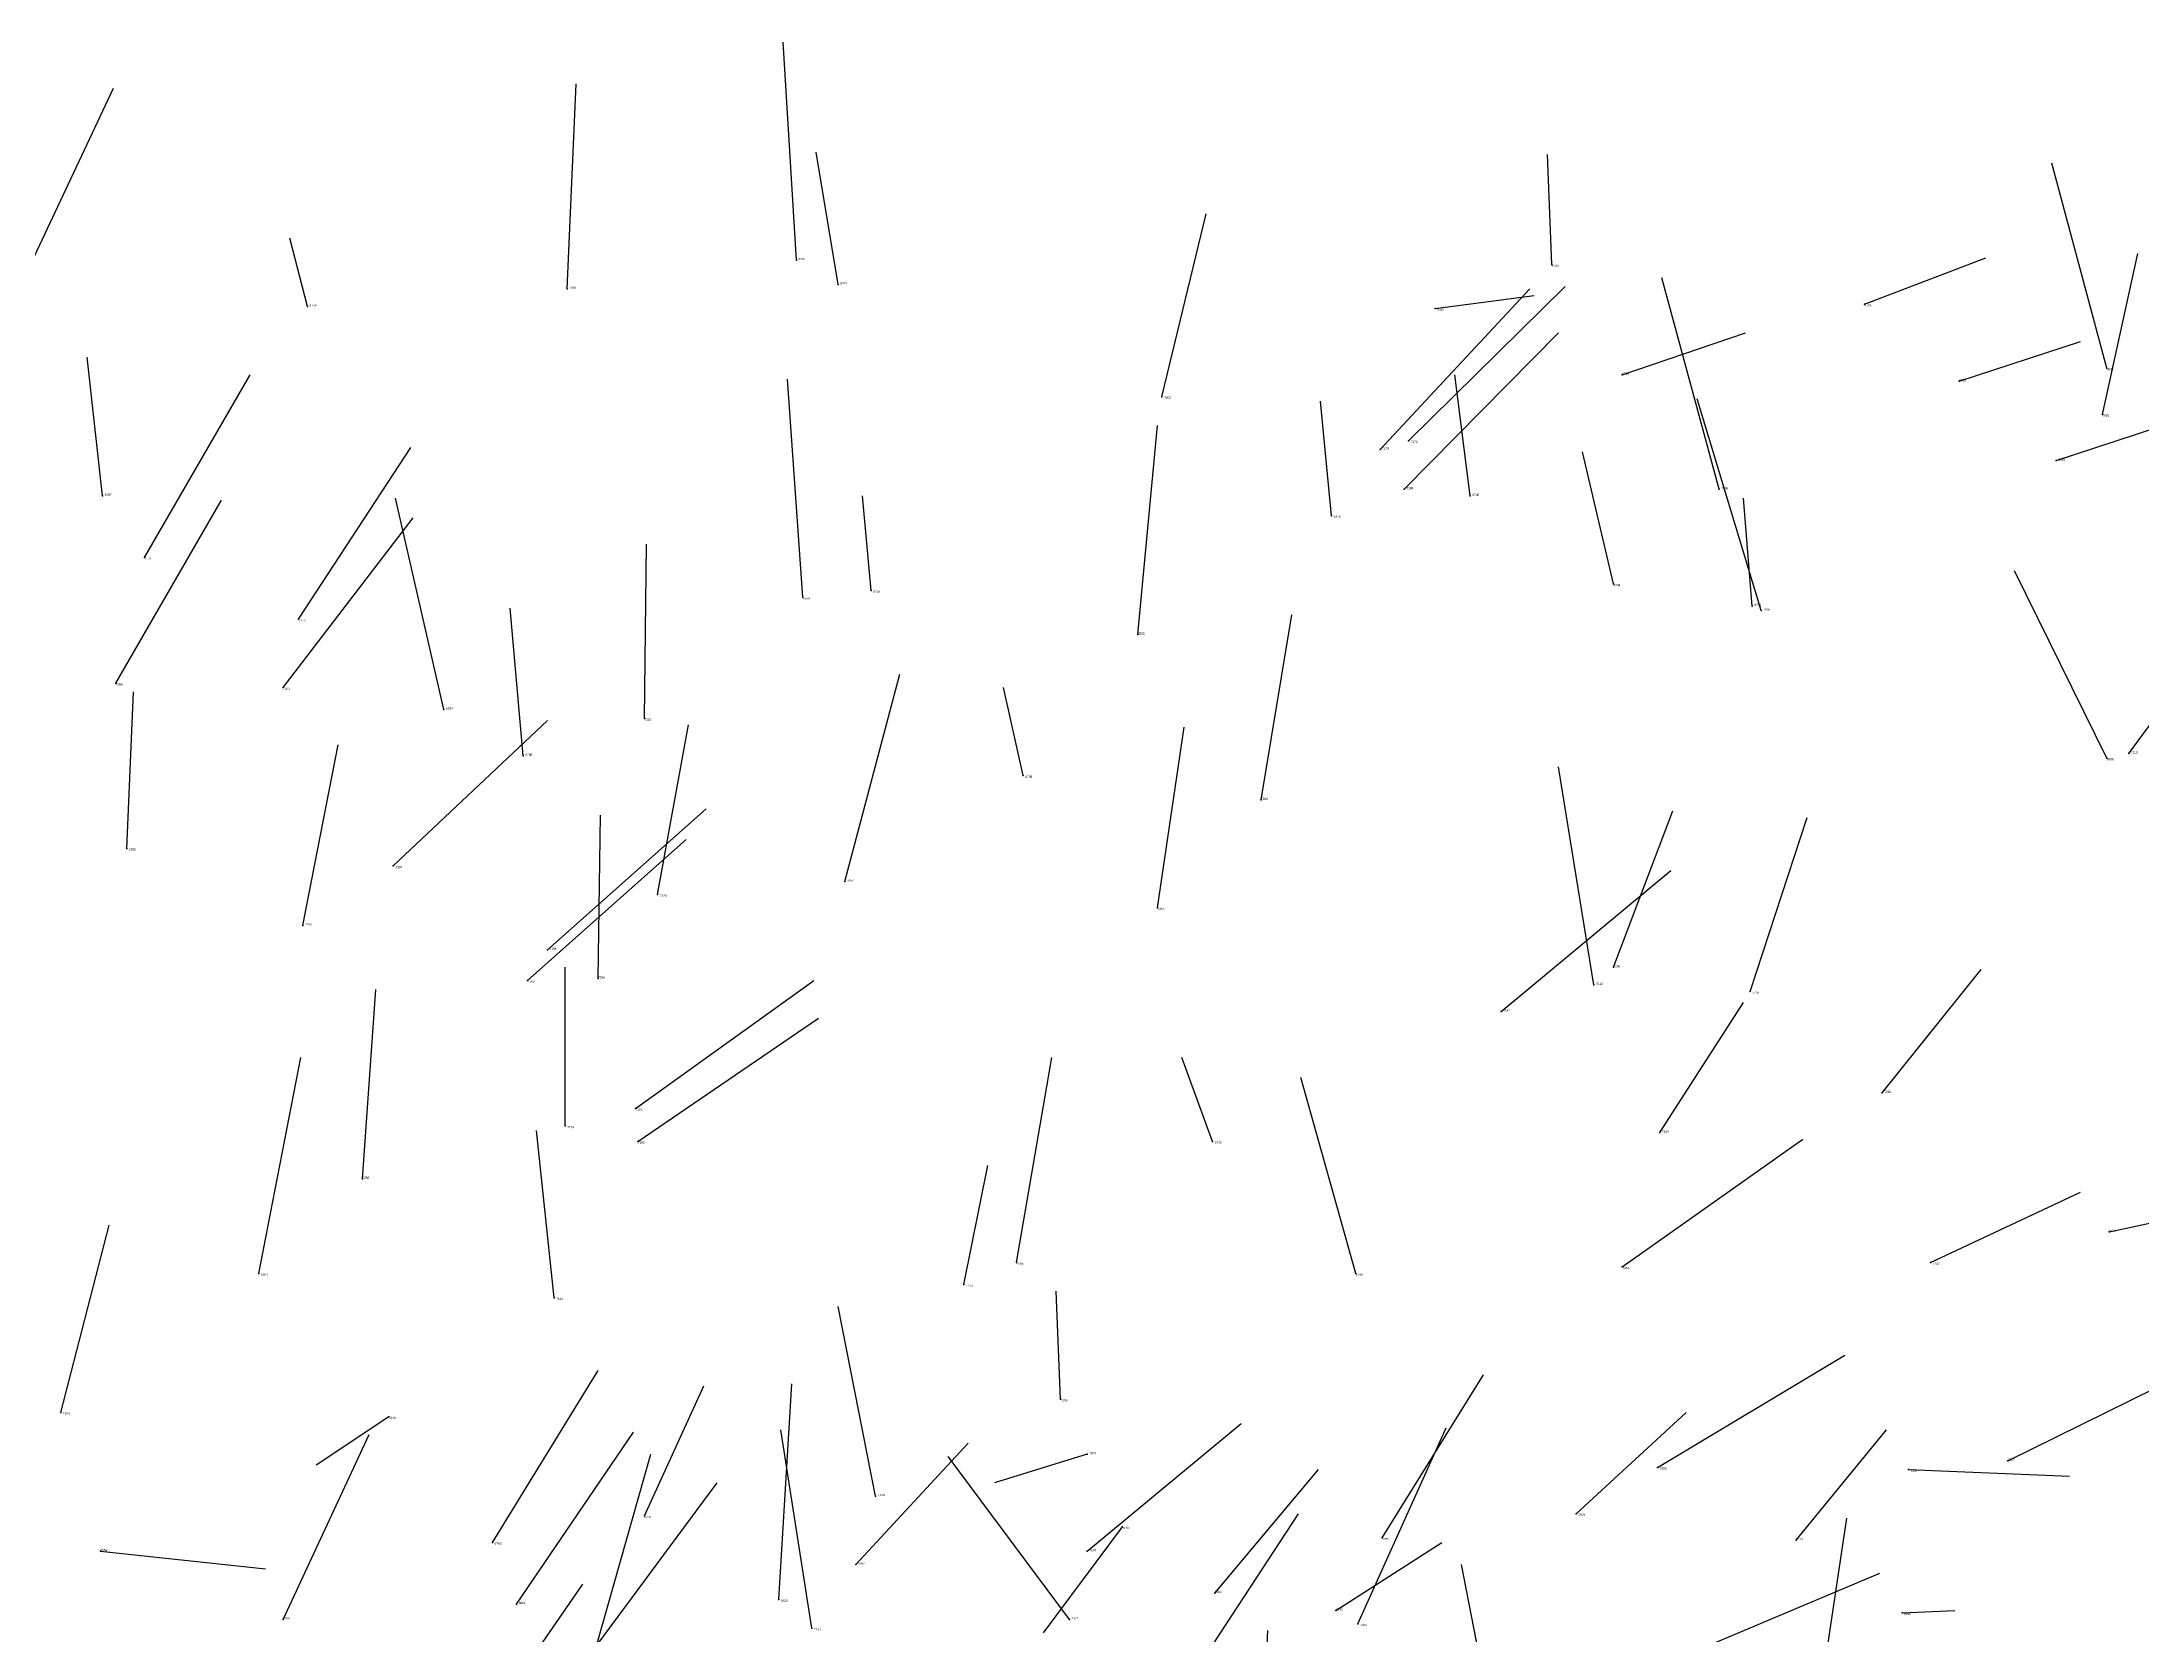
# Model space of a CAD drawing. Extents: x 59.1 to 70.8, y 600.3 to 605.1.
# Drawn here: x 63.288 to 64.242, y 604.368 to 605.091 of the extents above; entities that cross this region are included whole.
import ezdxf

# ---------------------------------------------------------------- set-up
doc = ezdxf.new("R2010")
doc.units = 0
for name, color, linetype in [('Facilities', 3, 'CONTINUOUS'), ('Normals', 1, 'CONTINUOUS'), ('Source_points', 5, 'CONTINUOUS'), ('Text', 3, 'CONTINUOUS')]:
    doc.layers.add(name, color=color, linetype=linetype)

msp = doc.modelspace()

# ---------------------------------------------------------------- linework, layer by layer
at = {"layer": 'Facilities', "color": 3}
for p in [(63.631, 604.992, 457.761), (63.974, 604.99, 454.173), (63.527, 604.979, 460.408), (63.65, 604.981, 454.296), (63.409, 604.971, 453.957), (63.921, 604.97, 457.366), (64.116, 604.972, 457.41), (64.226, 604.943, 454.298), (64.006, 604.94, 457.252), (64.159, 604.937, 457.288), (63.797, 604.93, 460.516), (64.224, 604.922, 460.216), (63.896, 604.906, 458.77), (63.909, 604.91, 458.727), (64.203, 604.901, 457.23), (63.316, 604.885, 454.084), (63.907, 604.888, 458.741), (63.937, 604.885, 454.226), (64.05, 604.888, 459.969), (63.874, 604.876, 454.235), (63.335, 604.857, 459.003), (63.634, 604.839, 457.731), (63.665, 604.842, 454.067), (64.002, 604.845, 454.194), (63.405, 604.829, 458.929), (64.065, 604.835, 454.186), (64.069, 604.833, 459.949), (63.786, 604.822, 457.683), (63.322, 604.8, 459.033), (63.398, 604.798, 458.807), (63.471, 604.788, 457.897), (63.562, 604.784, 460.039), (63.507, 604.767, 454.287), (64.226, 604.766, 454.293), (64.236, 604.768, 460.611), (63.734, 604.758, 454.106), (63.842, 604.747, 460.529), (63.327, 604.725, 454.355), (63.448, 604.717, 458.81), (63.568, 604.704, 459.987), (63.653, 604.71, 457.931), (63.795, 604.698, 460.573), (63.407, 604.69, 460.055), (63.518, 604.679, 458.826), (63.509, 604.665, 458.827), (63.541, 604.666, 460.003), (64.002, 604.671, 460.451), (63.993, 604.663, 460.096), (64.064, 604.66, 460.306), (63.951, 604.651, 458.636), (63.558, 604.607, 458.728), (64.124, 604.614, 460.335), (63.526, 604.599, 459.969), (63.559, 604.592, 458.67), (63.82, 604.592, 454.184), (64.023, 604.596, 460.648), (63.434, 604.575, 460.328), (64.227, 604.551, 457.204), (63.387, 604.532, 455.536), (63.731, 604.537, 460.46), (63.885, 604.532, 454.917), (64.006, 604.535, 458.614), (64.146, 604.537, 460.384), (63.521, 604.521, 459.903), (63.707, 604.527, 460.747), (63.751, 604.475, 460.74), (63.297, 604.469, 458.492), (63.446, 604.467, 460.47), (63.763, 604.45, 460.58), (64.181, 604.447, 460.212), (64.022, 604.444, 458.616), (64.136, 604.443, 460.099), (63.667, 604.431, 459.745), (63.562, 604.422, 454.245), (63.779, 604.417, 458.485), (63.985, 604.423, 460.622), (63.493, 604.41, 454.751), (63.897, 604.412, 460.566), (64.085, 604.411, 460.589), (63.315, 604.406, 457.867), (63.658, 604.4, 454.066), (63.763, 604.406, 458.599), (63.504, 604.382, 454.767), (63.623, 604.384, 455.48), (63.821, 604.387, 458.553), (63.876, 604.379, 454.519), (64.133, 604.378, 457.216), (63.398, 604.375, 454.82), (63.638, 604.371, 459.702), (63.755, 604.375, 459.723), (63.886, 604.373, 460.487)]:
    msp.add_point(p, dxfattribs=at)
at = {"layer": 'Normals', "color": 1}
for p, q in [((63.631, 604.992, 457.761), (63.625, 605.091, 457.769)), ((63.279, 604.981, 459.096), (63.321, 605.07, 459.117)), ((63.527, 604.979, 460.408), (63.531, 605.072, 460.443)), ((63.65, 604.981, 454.296), (63.64, 605.041, 454.376)), ((63.974, 604.99, 454.173), (63.972, 605.04, 454.259)), ((64.226, 604.943, 454.298), (64.201, 605.036, 454.327)), ((63.797, 604.93, 460.516), (63.817, 605.013, 460.568)), ((63.409, 604.971, 453.957), (63.401, 605.002, 454.052)), ((64.116, 604.972, 457.41), (64.171, 604.993, 457.491)), ((64.224, 604.922, 460.216), (64.24, 604.995, 460.282)), ((63.896, 604.906, 458.77), (63.964, 604.979, 458.775)), ((63.909, 604.91, 458.727), (63.98, 604.98, 458.736)), ((64.05, 604.888, 459.969), (64.024, 604.984, 459.961)), ((63.921, 604.97, 457.366), (63.966, 604.976, 457.455)), ((63.907, 604.888, 458.741), (63.977, 604.959, 458.748)), ((64.006, 604.94, 457.252), (64.062, 604.959, 457.333)), ((64.159, 604.937, 457.288), (64.214, 604.955, 457.37)), ((63.316, 604.885, 454.084), (63.309, 604.948, 454.162)), ((63.335, 604.857, 459.003), (63.383, 604.94, 459.03)), ((63.634, 604.839, 457.731), (63.627, 604.938, 457.744)), ((63.937, 604.885, 454.226), (63.93, 604.94, 454.309)), ((63.874, 604.876, 454.235), (63.869, 604.928, 454.32)), ((64.069, 604.833, 459.949), (64.04, 604.929, 459.946)), ((63.786, 604.822, 457.683), (63.795, 604.917, 457.714)), ((64.203, 604.901, 457.23), (64.258, 604.919, 457.312)), ((63.405, 604.829, 458.929), (63.456, 604.907, 458.964)), ((64.002, 604.845, 454.194), (63.988, 604.905, 454.272)), ((63.471, 604.788, 457.897), (63.449, 604.884, 457.914)), ((63.665, 604.842, 454.067), (63.661, 604.885, 454.157)), ((64.065, 604.835, 454.186), (64.061, 604.884, 454.273)), ((63.322, 604.8, 459.033), (63.37, 604.883, 459.06)), ((63.398, 604.798, 458.807), (63.457, 604.875, 458.832)), ((63.562, 604.784, 460.039), (63.563, 604.863, 459.978)), ((64.226, 604.766, 454.293), (64.184, 604.851, 454.325)), ((63.507, 604.767, 454.287), (63.501, 604.834, 454.361)), ((63.842, 604.747, 460.529), (63.856, 604.831, 460.581)), ((64.236, 604.768, 460.611), (64.272, 604.817, 460.691)), ((63.653, 604.71, 457.931), (63.678, 604.804, 457.953)), ((63.734, 604.758, 454.106), (63.725, 604.798, 454.197)), ((63.327, 604.725, 454.355), (63.33, 604.796, 454.425)), ((63.448, 604.717, 458.81), (63.518, 604.783, 458.837)), ((63.568, 604.704, 459.987), (63.582, 604.781, 459.925)), ((63.795, 604.698, 460.573), (63.807, 604.78, 460.629)), ((63.407, 604.69, 460.055), (63.423, 604.772, 460)), ((63.993, 604.663, 460.096), (63.977, 604.762, 460.094)), ((63.518, 604.679, 458.826), (63.59, 604.743, 458.853)), ((64.002, 604.671, 460.451), (64.029, 604.742, 460.516)), ((63.541, 604.666, 460.003), (63.542, 604.74, 459.935)), ((64.064, 604.66, 460.306), (64.09, 604.739, 460.361)), ((63.509, 604.665, 458.827), (63.581, 604.729, 458.854)), ((63.951, 604.651, 458.636), (64.028, 604.715, 458.64)), ((63.526, 604.599, 459.969), (63.526, 604.671, 459.899)), ((63.558, 604.607, 458.728), (63.639, 604.665, 458.732)), ((64.124, 604.614, 460.335), (64.169, 604.67, 460.404)), ((63.434, 604.575, 460.328), (63.44, 604.661, 460.277)), ((64.023, 604.596, 460.648), (64.061, 604.655, 460.72)), ((63.559, 604.592, 458.67), (63.641, 604.648, 458.659)), ((63.387, 604.532, 455.536), (63.406, 604.63, 455.541)), ((63.731, 604.537, 460.46), (63.747, 604.63, 460.494)), ((63.82, 604.592, 454.184), (63.806, 604.63, 454.275)), ((63.885, 604.532, 454.917), (63.86, 604.621, 454.955)), ((63.521, 604.521, 459.903), (63.513, 604.597, 459.839)), ((64.006, 604.535, 458.614), (64.088, 604.593, 458.612)), ((63.707, 604.527, 460.747), (63.718, 604.581, 460.83)), ((64.146, 604.537, 460.384), (64.214, 604.569, 460.45)), ((64.227, 604.551, 457.204), (64.269, 604.56, 457.294)), ((63.297, 604.469, 458.492), (63.319, 604.554, 458.443)), ((63.751, 604.475, 460.74), (63.749, 604.524, 460.827)), ((63.667, 604.431, 459.745), (63.65, 604.517, 459.697)), ((64.022, 604.444, 458.616), (64.107, 604.495, 458.624)), ((63.493, 604.41, 454.751), (63.541, 604.488, 454.792)), ((63.897, 604.412, 460.566), (63.943, 604.486, 460.615)), ((63.562, 604.422, 454.245), (63.589, 604.481, 454.321)), ((63.623, 604.384, 455.48), (63.629, 604.482, 455.497)), ((64.181, 604.447, 460.212), (64.248, 604.48, 460.279)), ((63.446, 604.467, 460.47), (63.413, 604.445, 460.562)), ((63.763, 604.406, 458.599), (63.833, 604.464, 458.558)), ((63.985, 604.423, 460.622), (64.035, 604.469, 460.695)), ((63.398, 604.375, 454.82), (63.437, 604.459, 454.857)), ((63.504, 604.382, 454.767), (63.557, 604.46, 454.801)), ((63.638, 604.371, 459.702), (63.624, 604.461, 459.661)), ((63.658, 604.4, 454.066), (63.709, 604.455, 454.133)), ((63.886, 604.373, 460.487), (63.926, 604.462, 460.507)), ((64.085, 604.411, 460.589), (64.126, 604.461, 460.666)), ((63.54, 604.362, 454.995), (63.565, 604.45, 455.036)), ((63.755, 604.375, 459.723), (63.7, 604.449, 459.684)), ((63.763, 604.45, 460.58), (63.721, 604.437, 460.67)), ((63.538, 604.36, 458.004), (63.595, 604.437, 457.976)), ((63.821, 604.387, 458.553), (63.868, 604.443, 458.485)), ((64.136, 604.443, 460.099), (64.209, 604.44, 460.168)), ((63.779, 604.417, 458.485), (63.743, 604.369, 458.565)), ((63.806, 604.342, 459.346), (63.859, 604.423, 459.371)), ((64.093, 604.322, 455.709), (64.108, 604.421, 455.706)), ((63.876, 604.379, 454.519), (63.924, 604.41, 454.602)), ((63.315, 604.406, 457.867), (63.39, 604.398, 457.801)), ((63.945, 604.338, 454.614), (63.933, 604.4, 454.691)), ((63.483, 604.317, 454.992), (63.534, 604.391, 455.035)), ((64.035, 604.359, 458.538), (64.123, 604.396, 458.569)), ((64.133, 604.378, 457.216), (64.157, 604.379, 457.313)), ((63.843, 604.325, 454.296), (63.845, 604.37, 454.385))]:
    msp.add_line(p, q, dxfattribs=at)
at = {"layer": 'Source_points', "color": 5}
for p in [(63.631, 604.992, 457.761), (63.974, 604.99, 454.173), (63.527, 604.979, 460.408), (63.65, 604.981, 454.296), (63.409, 604.971, 453.957), (63.921, 604.97, 457.366), (64.116, 604.972, 457.41), (64.226, 604.943, 454.298), (64.006, 604.94, 457.252), (64.159, 604.937, 457.288), (63.797, 604.93, 460.516), (64.224, 604.922, 460.216), (63.896, 604.906, 458.77), (63.909, 604.91, 458.727), (64.203, 604.901, 457.23), (63.316, 604.885, 454.084), (63.907, 604.888, 458.741), (63.937, 604.885, 454.226), (64.05, 604.888, 459.969), (63.874, 604.876, 454.235), (63.335, 604.857, 459.003), (63.634, 604.839, 457.731), (63.665, 604.842, 454.067), (64.002, 604.845, 454.194), (63.405, 604.829, 458.929), (64.065, 604.835, 454.186), (64.069, 604.833, 459.949), (63.786, 604.822, 457.683), (63.322, 604.8, 459.033), (63.398, 604.798, 458.807), (63.471, 604.788, 457.897), (63.562, 604.784, 460.039), (63.507, 604.767, 454.287), (64.226, 604.766, 454.293), (64.236, 604.768, 460.611), (63.734, 604.758, 454.106), (63.842, 604.747, 460.529), (63.327, 604.725, 454.355), (63.448, 604.717, 458.81), (63.568, 604.704, 459.987), (63.653, 604.71, 457.931), (63.795, 604.698, 460.573), (63.407, 604.69, 460.055), (63.518, 604.679, 458.826), (63.509, 604.665, 458.827), (63.541, 604.666, 460.003), (64.002, 604.671, 460.451), (63.993, 604.663, 460.096), (64.064, 604.66, 460.306), (63.951, 604.651, 458.636), (63.558, 604.607, 458.728), (64.124, 604.614, 460.335), (63.526, 604.599, 459.969), (63.559, 604.592, 458.67), (63.82, 604.592, 454.184), (64.023, 604.596, 460.648), (63.434, 604.575, 460.328), (64.227, 604.551, 457.204), (63.387, 604.532, 455.536), (63.731, 604.537, 460.46), (63.885, 604.532, 454.917), (64.006, 604.535, 458.614), (64.146, 604.537, 460.384), (63.521, 604.521, 459.903), (63.707, 604.527, 460.747), (63.751, 604.475, 460.74), (63.297, 604.469, 458.492), (63.446, 604.467, 460.47), (63.763, 604.45, 460.58), (64.181, 604.447, 460.212), (64.022, 604.444, 458.616), (64.136, 604.443, 460.099), (63.667, 604.431, 459.745), (63.562, 604.422, 454.245), (63.779, 604.417, 458.485), (63.985, 604.423, 460.622), (63.493, 604.41, 454.751), (63.897, 604.412, 460.566), (64.085, 604.411, 460.589), (63.315, 604.406, 457.867), (63.658, 604.4, 454.066), (63.763, 604.406, 458.599), (63.504, 604.382, 454.767), (63.623, 604.384, 455.48), (63.821, 604.387, 458.553), (63.876, 604.379, 454.519), (64.133, 604.378, 457.216), (63.398, 604.375, 454.82), (63.638, 604.371, 459.702), (63.755, 604.375, 459.723), (63.886, 604.373, 460.487)]:
    msp.add_point(p, dxfattribs=at)

# ---------------------------------------------------------------- texts
at = {"layer": 'Text', "color": 3}
for s, p in [('6547', (63.632, 604.992, 457.761)), ('6743', (63.974, 604.989, 454.173)), ('7005', (63.528, 604.979, 460.408)), ('6747', (63.651, 604.981, 454.296)), ('6759', (63.41, 604.971, 453.957)), ('6543', (63.922, 604.969, 457.366)), ('6709', (64.116, 604.971, 457.41)), ('6718', (64.006, 604.94, 457.252)), ('6590', (64.226, 604.942, 454.298)), ('6719', (64.159, 604.937, 457.288)), ('7252', (63.798, 604.929, 460.516)), ('7051', (64.224, 604.921, 460.216)), ('7178', (63.897, 604.906, 458.77)), ('7170', (63.91, 604.909, 458.727)), ('6691', (64.204, 604.901, 457.23)), ('6787', (63.317, 604.885, 454.084)), ('7188', (63.908, 604.888, 458.741)), ('6745', (63.938, 604.885, 454.226)), ('7096', (64.051, 604.888, 459.969)), ('6746', (63.875, 604.875, 454.235)), ('7121', (63.335, 604.856, 459.003)), ('6559', (63.634, 604.838, 457.731)), ('6748', (63.666, 604.841, 454.067)), ('6744', (64.002, 604.844, 454.194)), ('6742', (64.066, 604.835, 454.186)), ('7176', (63.405, 604.828, 458.929)), ('7098', (64.07, 604.833, 459.949)), ('6553', (63.786, 604.822, 457.683)), ('7156', (63.322, 604.799, 459.033)), ('7201', (63.398, 604.797, 458.807)), ('6544', (63.472, 604.788, 457.897)), ('7262', (63.562, 604.783, 460.039)), ('7215', (64.237, 604.768, 460.611)), ('6788', (63.508, 604.767, 454.287)), ('6588', (64.226, 604.765, 454.293)), ('6738', (63.735, 604.757, 454.106)), ('7260', (63.842, 604.747, 460.529)), ('6785', (63.328, 604.724, 454.355)), ('7187', (63.449, 604.716, 458.81)), ('7123', (63.569, 604.703, 459.987)), ('6557', (63.654, 604.71, 457.931)), ('7265', (63.795, 604.697, 460.573)), ('7018', (63.408, 604.69, 460.055)), ('7184', (63.519, 604.679, 458.826)), ('7182', (63.509, 604.664, 458.827)), ('7266', (63.541, 604.666, 460.003)), ('7012', (63.994, 604.663, 460.096)), ('7236', (64.002, 604.671, 460.451)), ('7239', (64.065, 604.659, 460.306)), ('7147', (63.952, 604.651, 458.636)), ('7191', (63.558, 604.606, 458.728)), ('7226', (64.125, 604.614, 460.335)), ('7130', (63.527, 604.598, 459.969)), ('7189', (63.559, 604.591, 458.67)), ('6749', (63.821, 604.591, 454.184)), ('7230', (64.024, 604.596, 460.648)), ('7258', (63.434, 604.575, 460.328)), ('6711', (64.227, 604.551, 457.204)), ('6821', (63.388, 604.531, 455.536)), ('7008', (63.731, 604.536, 460.46)), ('6798', (63.885, 604.531, 454.917)), ('7060', (64.006, 604.534, 458.614)), ('7242', (64.147, 604.536, 460.384)), ('7120', (63.522, 604.52, 459.903)), ('7255', (63.708, 604.526, 460.747)), ('7256', (63.751, 604.474, 460.74)), ('7194', (63.298, 604.468, 458.492)), ('7249', (63.446, 604.466, 460.47)), ('7007', (63.764, 604.45, 460.58)), ('7047', (64.181, 604.447, 460.212)), ('7056', (64.023, 604.443, 458.616)), ('7247', (64.137, 604.442, 460.099)), ('7134', (63.668, 604.431, 459.745)), ('6776', (63.562, 604.421, 454.245)), ('7183', (63.779, 604.416, 458.485)), ('7004', (63.986, 604.422, 460.622)), ('6554', (63.315, 604.406, 457.867)), ('6786', (63.494, 604.409, 454.751)), ('7186', (63.764, 604.406, 458.599)), ('7259', (63.897, 604.411, 460.566)), ('7223', (64.085, 604.411, 460.589)), ('6767', (63.659, 604.4, 454.066)), ('7190', (63.821, 604.387, 458.553)), ('6801', (63.505, 604.382, 454.767)), ('6820', (63.624, 604.383, 455.48)), ('6795', (63.876, 604.379, 454.519)), ('6690', (64.134, 604.377, 457.216)), ('6789', (63.398, 604.375, 454.82)), ('7133', (63.639, 604.37, 459.702)), ('7117', (63.756, 604.375, 459.723)), ('7009', (63.887, 604.372, 460.487))]:
    msp.add_text(s, height=0.001, dxfattribs=at).set_placement(p)

doc.saveas('drawing.dxf')
